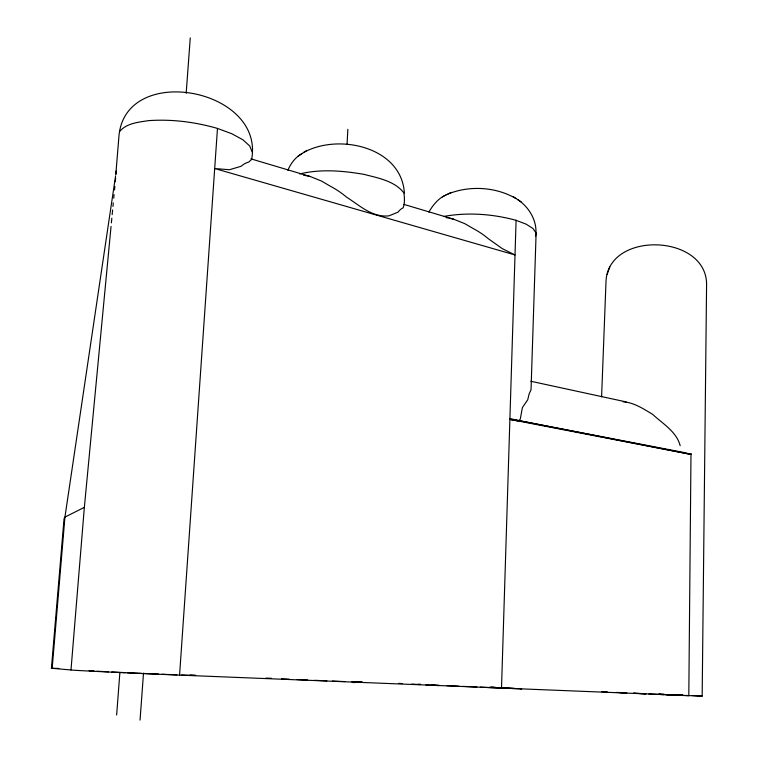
<?xml version="1.0" encoding="UTF-8"?>
<svg xmlns="http://www.w3.org/2000/svg" width="758" height="758" viewBox="0 0 758 758"><rect width="100%" height="100%" fill="white"/><g stroke="black" fill="none" stroke-linecap="round" stroke-linejoin="round"><path stroke-width="1.14" d="M115.604 175.818L64.932 517.098L64.06 518.699L51.421 668.262L70.987 669.977A73.27 0.483 2.5 0 0 179.57 675.113L702.164 696.138L706.579 284.828C707.148 233.701 607.111 230.261 605.983 282.194L601.596 396.851M520.121 688.652L521.684 688.814L501.502 688.15L516.094 220.313C492.785 213.974 467.961 212.098 444.141 216.381M353.939 682.863L353.977 682.172M347.041 144.588L347.846 129.305M403.967 204.414L453.606 219.195L464.673 223.61L473.267 228.565A82.707 79.95 20.5 0 1 488.076 238.533L502.317 248.652L515.014 254.953L214.685 168.532L229.466 169.735L241.12 166.267A91.519 35.569 86.4 0 1 248.671 162.136L251.647 159.445C264.864 87.994 123.848 62.014 118.845 137.34L115.832 174.179M179.57 675.113L217.47 128.424C195.043 121.962 171.554 118.978 148.236 120.664C138.174 122.303 126.51 123.175 119.527 131.598M140.05 720.1L143.508 673.076M186.174 93.31L190.258 37.9M116.637 715.05L119.887 672.469M70.987 669.977L84.356 507.348L111.047 226.396M52.15 668.404L64.932 517.098L84.356 507.348M111.388 222.871L111.833 218.171M112.165 214.637L112.61 209.938M112.951 206.413L113.283 202.888M113.728 198.179L114.07 194.654M114.515 189.955L114.846 186.43M115.292 181.731L115.633 178.196M116.078 173.497L116.296 171.147L115.955 173.487M115.908 174.349L116.296 171.147M535.584 236.25C537.962 222.047 529.501 207.351 517.809 199.686M607.186 274.197L608.437 270.71M608.551 270.398L609.773 266.968M287.888 170.313C290.702 163.453 295.402 157.266 301.949 153.609M428.839 212.126C432.903 205.143 438.295 198.312 445.903 195.043M518.737 420.794L520.291 419.06L522.404 407.548L527.739 399.769L529.122 393.942L531.036 389.726L536.114 233.019L533.016 228.546L526.204 224.197L516.094 220.313M303.56 152.557C338.172 132.991 401.607 146.796 404.374 193.082M298.216 156.082L306.905 150.33M447.826 194.086C471.192 184.507 500.536 187.084 521.22 201.95M442.331 196.862L450.925 192.513M299.647 173.97C320.662 168.797 342.796 170.749 363.925 174.34C377.948 178.026 394.359 180.764 403.853 192.826C404.649 197.819 404.848 203.04 403.171 207.834A84.309 24.578 87.8 0 0 397.997 212.174L388.939 215.859C372.206 217.688 359.576 205.38 346.52 197.108A89.615 86.336 5.1 0 0 330.611 186.373L321.61 181.105L310.183 176.491L250.955 158.858M686.966 695.493L687.544 695.465M51.421 668.262L58.849 668.442M195.63 675.492L181.503 675.027M93.954 670.745L89.112 670.65L93.556 671.01M498.394 687.876L505.652 688.075L504.62 687.961M351.816 681.84L362.153 682.058L358.344 681.793M623.171 401.806C634.01 402.489 643.504 408.922 652.572 414.304C662.587 423.608 676.686 431.728 680.172 445.732M682.522 695.351L666.879 694.707M176.879 674.847L162.051 674.241M344.824 681.575L332.345 681.072M480.373 687.146L501.502 688.15M326.859 680.845L314.494 680.314M158.659 674.099L144.077 673.474M659.081 694.366L663.534 694.555M664.984 694.707L688.804 695.73L690.993 453.625L690.983 454.421L509.888 419.392L515.563 419.875L690.983 454.421L685.469 452.782L514.341 419.79M476.886 686.994L463.185 686.388M648.914 693.977L663.856 694.66M458.732 686.18L446.699 685.62M297.231 679.538L307.691 680.011M127.353 672.716L141.841 673.369M645.911 693.76L633.574 693.182M633.811 693.276L645.428 693.816M281.512 678.808L289.224 679.168M658.891 693.958L664.017 694.129M619.674 692.594L626.743 692.935M491.241 687.108L495.741 687.335M439.119 685.251L431.482 684.881M125.136 672.611L111.824 671.976M676.145 694.726L682.655 695.048M616.368 692.424L626.639 692.84M265.963 678.05L271.544 678.325M108.479 671.806L97.071 671.209M674.326 694.716L682.371 695.143M489.516 687.127L493.941 687.354M601.748 691.675L607.546 691.988M506.619 687.885L514.559 688.311M418.492 684.19L420.605 684.303M692.3 695.541L702.164 696.138M398.708 683.365L402.252 683.564M411.708 684.086L419.989 684.55M425.892 684.881L438.901 685.611M190.154 674.971L195.488 675.293M604.685 691.647L606.353 691.779M303.389 175.07L310.183 176.491M446.149 217.65L448.461 217.963M509.888 419.392L520.016 421.353M530.846 381.265L626.222 401.93M449.485 218.209L453.606 219.195M509.916 418.501L515.563 419.875M217.47 128.424L231.891 133.768L242.873 139.775L249.723 145.981L252.13 151.96M513.033 196.53L516.009 198.501"/></g></svg>
